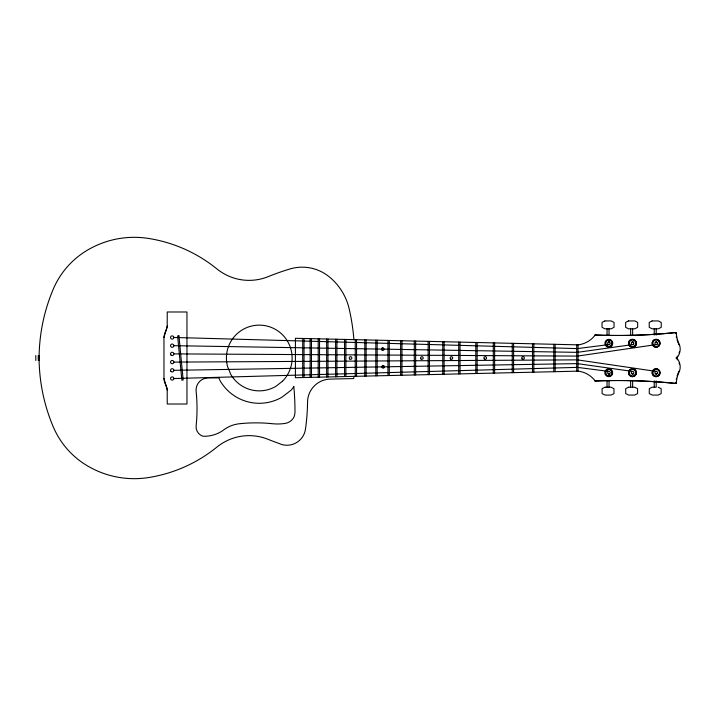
<?xml version="1.0" encoding="UTF-8"?>
<svg xmlns="http://www.w3.org/2000/svg" width="716" height="716" viewBox="0 0 716 716"><rect width="100%" height="100%" fill="white"/><g stroke="black" fill="none" stroke-linecap="round" stroke-linejoin="round"><path stroke-width="1.07" d="M39.138 355.539L39.138 360.461M353.901 376.356L353.722 378.558L330.21 379.104A23.198 23.198 0 0 0 307.549 402.553A212.724 212.724 0 0 1 305.464 429.179A18.688 18.688 0 0 1 278.9 443.419A251.629 251.629 0 0 1 268.133 439.347A50.738 50.738 0 0 0 228.708 439.91A52.295 52.295 0 0 0 216.778 447.178A143.916 143.916 0 0 1 148.472 477.563A91.809 91.809 0 0 1 86.421 465.248A82.967 82.967 0 0 1 53.172 426.655A179.295 179.295 0 0 1 39.085 358A179.295 179.295 0 0 1 53.172 289.345A82.967 82.967 0 0 1 86.421 250.752A91.809 91.809 0 0 1 148.472 238.437A143.916 143.916 0 0 1 216.778 268.822A52.295 52.295 0 0 0 228.708 276.09A50.738 50.738 0 0 0 268.133 276.653A251.629 251.629 0 0 1 289.828 269.001A42.763 42.763 0 0 1 329.315 276.868A58.408 58.408 0 0 1 349.211 308.999A212.392 212.392 0 0 1 353.722 337.442L353.901 339.644M163.964 337.46L167.195 326.406L167.249 311.988L186.966 311.988L186.966 404.012L167.249 404.012L167.195 389.594L163.964 378.54L163.964 337.46A16.423 16.423 0 0 1 165.718 331.123A14.741 14.741 0 0 0 167.249 325.959M173.827 378.54C173.907 380.652 170.462 380.652 170.542 378.54A1.647 1.647 0 0 1 172.18 376.893A1.647 1.647 0 0 1 173.827 378.54L577.382 367.371L609.361 371.479M655.91 342.033L656.778 342.087L656.08 342.015M656.653 344.521L577.382 356.103L173.827 353.892M173.827 337.46C173.907 335.348 170.462 335.348 170.533 337.46A1.647 1.647 0 0 0 172.18 339.107A1.647 1.647 0 0 0 173.827 337.46L577.382 348.594L609.361 344.521M632.702 344.566L577.382 352.353L173.827 345.676A1.647 1.647 0 0 1 171.357 347.099A1.647 1.647 0 0 1 171.357 344.253A1.647 1.647 0 0 1 173.827 345.676M608.636 371.479L609.28 371.461A1.289 1.289 -90 0 1 609.817 373.636A1.289 1.289 -90 0 1 607.669 373.054A1.289 1.289 -90 0 1 609.244 371.479M655.928 371.479L656.653 371.479M656.572 344.539L655.928 344.521M632.613 371.434L577.382 363.621L173.827 370.324M609.298 344.521L608.636 344.521M656.08 371.461L656.59 371.479M676.235 383.472A572.254 569.981 90 0 0 595.22 381.002A24.917 24.818 -90 0 0 578.036 371.148L295.413 377.717L295.413 338.283L578.036 344.852A24.917 24.818 -90 0 0 595.22 334.999A572.254 569.981 -90 0 0 676.235 332.528A32.829 32.703 -90 0 0 679.502 344.852A12.995 12.942 -90 0 1 676.674 358A12.995 12.942 -90 0 1 679.502 371.148A32.829 32.703 -90 0 0 676.235 383.472L675.716 383.472A575.261 571.466 90 0 0 594.71 381.002M594.71 334.999A575.261 571.466 -90 0 0 675.716 332.528L676.235 332.528M677.605 359.853A12.969 12.888 -90 0 0 676.155 358L676.674 358M173.827 362.108A1.647 1.647 0 0 0 171.357 360.685A1.647 1.647 0 0 0 171.357 363.531A1.647 1.647 0 0 0 173.827 362.108L577.382 359.862L656.286 371.434M658.156 387.186L661.163 388.663L661.163 393.594L658.21 395.071L652.24 395.071L649.278 393.594L649.278 388.663L652.24 387.186L656.205 387.186L656.205 380.876M655.99 373.967L656.778 373.913L655.972 373.967M656.205 328.814L656.205 335.124M654.236 328.814L654.236 335.124M654.236 380.876L654.236 387.186M632.631 328.814L632.631 335.124M632.631 380.876L632.631 387.186M630.653 328.814L630.653 335.124M630.653 380.876L630.653 387.186M609.03 328.814L609.03 335.124M609.03 380.876L609.03 387.186M607.052 380.876L607.052 387.186M607.052 328.814L607.052 335.124M578.036 344.852L578.036 371.148M576.72 344.826L576.72 371.174M555.124 344.324L555.124 371.676M553.808 344.289L553.808 371.711M533.823 343.823L533.823 372.177M532.507 343.796L532.507 372.204M513.587 343.358L513.587 372.642M512.271 343.322L512.271 372.678M494.613 342.91L494.613 373.09M493.297 342.883L493.297 373.117M477.142 342.508L477.142 373.492M475.827 342.481L475.827 373.519M460.03 342.114L460.03 373.886M458.714 342.078L458.714 373.922M444.099 341.738L444.099 374.262M442.783 341.711L442.783 374.289M429.457 341.398L429.457 374.602M428.141 341.371L428.141 374.629M415.629 341.076L415.629 374.924M414.313 341.049L414.313 374.951M401.962 340.762L401.962 375.238M400.647 340.726L400.647 375.274M389.271 340.467L389.271 375.533M387.956 340.431L387.956 375.569M377.144 340.181L377.144 375.819M375.828 340.154L375.828 375.846M366.118 339.93L366.118 376.07M364.802 339.894L364.802 376.106M356.559 339.706L356.559 376.294M355.243 339.67L355.243 376.33M345.882 339.456L345.882 376.544M344.566 339.429L344.566 376.571M336.914 339.25L336.914 376.75M335.607 339.214L335.607 376.786M327.973 339.044L327.973 376.956M326.657 339.008L326.657 376.992M319.533 338.847L319.533 377.153M318.217 338.811L318.217 377.189M311.46 338.659L311.46 377.341M310.144 338.623L310.144 377.377M304.023 338.48L304.023 377.52M302.716 338.453L302.716 377.547M38.261 355.539L38.261 360.461M35.8 355.539L35.8 360.461M163.964 378.54A16.423 16.423 0 0 0 165.718 384.877A14.741 14.741 0 0 1 167.249 390.041M678.992 344.852A32.766 32.551 -90 0 1 678.535 343.886M678.115 342.901A32.766 32.551 -90 0 1 677.73 341.908M677.372 340.905A32.766 32.551 -90 0 1 677.05 339.885M676.495 337.818A32.766 32.551 -90 0 1 676.271 336.771M675.806 333.593A32.766 32.551 -90 0 1 675.716 332.528M679.403 351.825A12.969 12.888 -90 0 1 679.099 352.961M677.605 356.147A12.969 12.888 -90 0 1 676.155 358M679.099 363.039A12.969 12.888 -90 0 1 679.403 364.175M675.716 383.472A32.766 32.551 -90 0 1 675.806 382.407M676.271 379.229A32.766 32.551 -90 0 1 676.495 378.182M677.05 376.115A32.766 32.551 -90 0 1 677.372 375.095M677.73 374.092A32.766 32.551 -90 0 1 678.115 373.099M678.535 372.114A32.766 32.551 -90 0 1 678.992 371.148M293.829 386.721L291.296 390.023L281.916 397.228A45.296 45.296 0 0 1 220.045 380.644L218.908 377.914L208.231 377.914A12.163 12.163 0 0 0 196.13 391.339A166.909 166.909 0 0 1 196.13 425.85A9.836 9.836 0 0 0 202.861 436.214A32.721 32.721 0 0 0 208.804 435.955L210.773 435.632A32.721 32.721 0 0 0 225.03 428.938A32.408 32.408 0 0 1 239.565 423.72A158.03 158.03 0 0 1 272.429 423.72A49.959 49.959 0 0 0 285.111 423.425A12.02 12.02 0 0 0 294.052 416.927A17.891 17.891 0 0 0 294.992 411.172A271.668 271.668 0 0 0 293.829 386.721M282.507 381.234L275.696 386.461A32.864 32.864 0 0 1 230.803 374.432L227.527 366.502A32.864 32.864 0 0 1 267.775 326.254A32.864 32.864 0 0 1 282.507 381.234M608.546 342.069L609.486 342.096L608.546 342.069M632.21 342.069L633.15 342.096L632.21 342.069M609.486 373.913L608.51 373.913L609.486 373.904M604.904 320.929L602.04 322.406L602.04 327.337L604.904 328.814L611.178 328.814L614.042 327.337L614.042 322.406L611.178 320.929L604.904 320.929M628.505 320.929L625.641 322.406L625.641 327.337L628.505 328.814L634.779 328.814L637.643 327.337L637.643 322.406L634.779 320.929L628.505 320.929M652.088 320.929L649.224 322.406L649.224 327.337L652.088 328.814L658.362 328.814L661.226 327.337L661.226 322.406L658.362 320.929L652.088 320.929M605.056 387.186L602.102 388.663L602.102 393.594L605.056 395.071L611.025 395.071L613.979 393.594L613.979 388.663L611.025 387.186L605.056 387.186M628.657 387.186L625.703 388.663L625.703 393.594L628.657 395.071L634.627 395.071L637.58 393.594L637.58 388.663L634.627 387.186L628.657 387.186M632.935 373.985L632.192 373.913L632.953 373.967M382.756 347.842L382.416 347.887A1.316 1.316 0 0 0 382.756 350.473L383.096 350.428A1.316 1.316 0 0 0 382.756 347.842M383.167 365.518L382.827 365.563A1.316 1.316 0 0 0 383.167 368.149L383.507 368.105A1.316 1.316 0 0 0 383.167 365.518M178.928 335.858L177.613 335.983L181.864 380.142L183.18 380.017L178.928 335.858M171.017 371.488A1.647 1.647 0 0 0 173.764 370.745A1.647 1.647 0 0 0 171.759 368.74A1.647 1.647 0 0 0 171.017 371.488M171.017 355.055A1.647 1.647 0 0 0 173.764 354.322A1.647 1.647 0 0 0 171.759 352.308A1.647 1.647 0 0 0 171.017 355.055M634.815 375.041A3.285 3.267 -90 0 0 633.356 369.554A3.285 3.267 -90 0 0 629.355 373.573A3.285 3.267 -90 0 0 634.815 375.041M635.289 375.515A3.947 3.929 -90 0 0 633.526 368.91A3.947 3.929 -90 0 0 628.711 373.743A3.947 3.929 -90 0 0 635.289 375.515M635.173 375.515A3.947 3.929 -90 0 0 633.409 368.91A3.947 3.929 -90 0 0 628.594 373.743A3.947 3.929 -90 0 0 635.173 375.515M633.481 373.636A1.289 1.289 -90 0 0 632.899 371.479A1.289 1.289 -90 0 0 631.324 373.054A1.289 1.289 -90 0 0 633.481 373.636M611.16 375.041A3.285 3.267 -90 0 0 609.701 369.554A3.285 3.267 -90 0 0 605.691 373.573A3.285 3.267 -90 0 0 611.16 375.041A3.285 3.267 -90 0 0 609.755 369.554A3.285 3.267 -90 0 0 605.754 373.573A3.285 3.267 -90 0 0 611.222 375.041M612.135 374.692A3.947 3.929 -90 0 0 608.734 368.776A3.947 3.929 -90 0 0 605.333 374.692A3.947 3.929 -90 0 0 612.135 374.692M658.514 375.041A3.285 3.267 -90 0 0 657.046 369.554A3.285 3.267 -90 0 0 653.046 373.573A3.285 3.267 -90 0 0 658.514 375.041M658.917 375.515A3.947 3.929 -90 0 0 657.163 368.91A3.947 3.929 -90 0 0 652.348 373.743A3.947 3.929 -90 0 0 658.917 375.515M658.801 375.515A3.947 3.929 -90 0 0 657.037 368.91A3.947 3.929 -90 0 0 652.231 373.743A3.947 3.929 -90 0 0 658.801 375.515M657.109 373.636A1.289 1.289 -90 0 0 656.536 371.479A1.289 1.289 -90 0 0 654.961 373.054A1.289 1.289 -90 0 0 657.109 373.636M611.16 345.595A3.285 3.267 -90 0 0 609.701 340.109A3.285 3.267 -90 0 0 605.691 344.127A3.285 3.267 -90 0 0 611.16 345.595M611.741 344.915A3.285 3.267 -90 0 0 608.913 339.993A3.285 3.267 -90 0 0 606.076 344.915A3.285 3.267 -90 0 0 611.741 344.915M611.625 346.07A3.947 3.929 -90 0 0 609.871 339.465A3.947 3.929 -90 0 0 605.056 344.298A3.947 3.929 -90 0 0 611.625 346.07M609.817 344.19A1.289 1.289 -90 0 0 609.244 342.033A1.289 1.289 -90 0 0 607.669 343.608A1.289 1.289 -90 0 0 609.817 344.19M635.334 344.915A3.285 3.267 -90 0 0 632.505 339.993A3.285 3.267 -90 0 0 629.677 344.915A3.285 3.267 -90 0 0 635.334 344.915M635.906 345.246A3.947 3.929 -90 0 0 632.505 339.33A3.947 3.929 -90 0 0 629.104 345.246A3.947 3.929 -90 0 0 635.906 345.246M635.173 346.07A3.947 3.929 -90 0 0 633.409 339.465A3.947 3.929 -90 0 0 628.594 344.298A3.947 3.929 -90 0 0 635.173 346.07M633.481 344.19A1.289 1.289 -90 0 0 632.899 342.033A1.289 1.289 -90 0 0 631.324 343.608A1.289 1.289 -90 0 0 633.481 344.19M658.971 344.915A3.285 3.267 -90 0 0 656.142 339.993A3.285 3.267 -90 0 0 653.314 344.915A3.285 3.267 -90 0 0 658.971 344.915M659.543 345.246A3.947 3.929 -90 0 0 656.142 339.33A3.947 3.929 -90 0 0 652.741 345.246A3.947 3.929 -90 0 0 659.543 345.246M658.801 346.07A3.947 3.929 -90 0 0 657.037 339.465A3.947 3.929 -90 0 0 652.231 344.298A3.947 3.929 -90 0 0 658.801 346.07M657.109 344.19A1.289 1.289 -90 0 0 656.536 342.033A1.289 1.289 -90 0 0 654.961 343.608A1.289 1.289 -90 0 0 657.109 344.19M522.116 358.931A1.316 1.316 0 0 0 524.318 358.34A1.316 1.316 0 0 0 522.707 356.729A1.316 1.316 0 0 0 522.116 358.931M484.285 358.931A1.316 1.316 0 0 0 486.486 358.34A1.316 1.316 0 0 0 484.875 356.729A1.316 1.316 0 0 0 484.285 358.931M450.749 359.137A1.316 1.316 0 0 0 452.718 358A1.316 1.316 0 0 0 450.749 356.863A1.316 1.316 0 0 0 450.749 359.137M420.954 358.931A1.316 1.316 0 0 0 423.156 358.34A1.316 1.316 0 0 0 421.545 356.729A1.316 1.316 0 0 0 420.954 358.931M349.632 358.931A1.316 1.316 0 0 0 351.833 358.34A1.316 1.316 0 0 0 350.222 356.729A1.316 1.316 0 0 0 349.632 358.931"/></g></svg>
